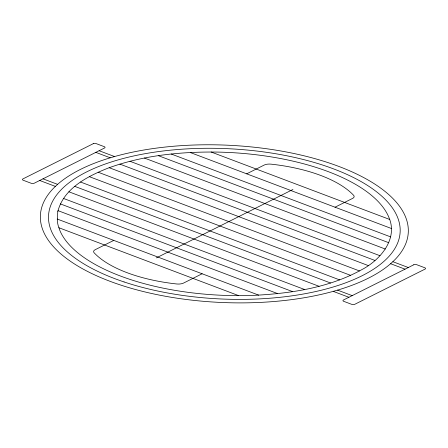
<?xml version="1.0" encoding="UTF-8"?>
<svg xmlns="http://www.w3.org/2000/svg" width="448" height="448" viewBox="0 0 448 448"><rect width="100%" height="100%" fill="white"/><g stroke="black" fill="none" stroke-linecap="round" stroke-linejoin="round"><path stroke-width="0.67" d="M39.704 180.477L55.367 186.396L57.585 184.358A184.145 78.697 2.6 0 1 110.247 157.808L114.548 156.554A184.145 78.697 2.6 0 1 338.901 166.454A184.145 78.697 2.6 0 1 392.862 261.694L408.296 267.523M55.367 186.396A184.145 78.697 2.6 0 0 109.771 281.21A184.145 78.697 2.6 0 0 333.228 291.357L337.551 290.119A184.145 78.697 2.6 0 0 390.617 263.715L392.862 261.694M113.77 240.397L95.217 249.687A7.42 3.17 2.6 0 0 94.175 252.846A109.021 46.592 2.6 0 0 176.523 283.954A7.42 3.17 2.6 0 0 183.568 283.063L202.121 273.767M246.686 173.83L264.191 165.06A7.42 3.17 2.6 0 1 271.23 164.17A109.021 46.592 2.6 0 1 353.584 195.278A7.42 3.17 2.6 0 1 352.537 198.436L335.031 207.2M156.313 257.902L292.953 189.465M211.148 152.012L389.67 219.453M190.271 152.516L391.446 228.514M171.237 154.017L390.701 236.919M158.29 155.652L388.791 242.726M144.374 158.032L385.325 249.049M129.959 161.274L379.96 255.713M99.109 150.724L114.548 156.554M95.833 152.365L110.247 157.808M390.617 263.715L405.026 269.164M119.862 164.102L374.937 260.456M109.178 167.698L368.25 265.563M98.157 172.222L359.492 270.945M89.309 176.652L350.655 275.374M80.534 182.028L339.651 279.905M74.743 186.362L330.585 283.007M42.974 178.836L57.585 184.358M337.551 290.119L352.167 295.635M333.228 291.357L348.891 297.276M68.874 191.783L319.071 286.294M63.47 198.43L304.696 289.554M60.351 203.896L292.695 291.659M57.999 210.638L277.676 293.619M57.221 219.033L258.67 295.131M58.839 227.713L238.694 295.652M57.77 211.714L57.31 219.066A119.151 50.921 2.6 0 0 58.934 227.746L59.853 230.446A167.289 71.49 2.6 0 0 232.322 295.596L238.594 295.613A119.151 50.921 2.6 0 0 258.58 295.098C293.972 292.97 330.271 287.084 361.654 269.724C380.016 260.221 398.502 238.963 388.825 217.218A167.289 71.49 2.6 0 0 216.35 152.062C179.833 151.676 142.738 155.456 108.254 168.045C87.646 176.221 63.588 188.328 57.77 211.714M93.24 143.69L22.87 178.937A2.173 0.93 2.6 0 0 23.218 180.253L31.17 183.26A2.173 0.93 2.6 0 0 34.222 183.221L104.586 147.98A2.173 0.93 2.6 0 0 104.238 146.658L96.292 143.657A2.173 0.93 2.6 0 0 93.24 143.69M413.778 264.779L343.414 300.02A2.173 0.93 2.6 0 0 343.762 301.342L351.708 304.343A2.173 0.93 2.6 0 0 354.76 304.31L425.13 269.063A2.173 0.93 2.6 0 0 424.782 267.747L416.83 264.746A2.173 0.93 2.6 0 0 413.778 264.779M124.079 281.954A175.991 75.214 2.6 0 0 399.577 236.583A175.991 75.214 2.6 0 0 149.358 152.958A175.991 75.214 2.6 0 0 124.079 281.954"/></g></svg>
